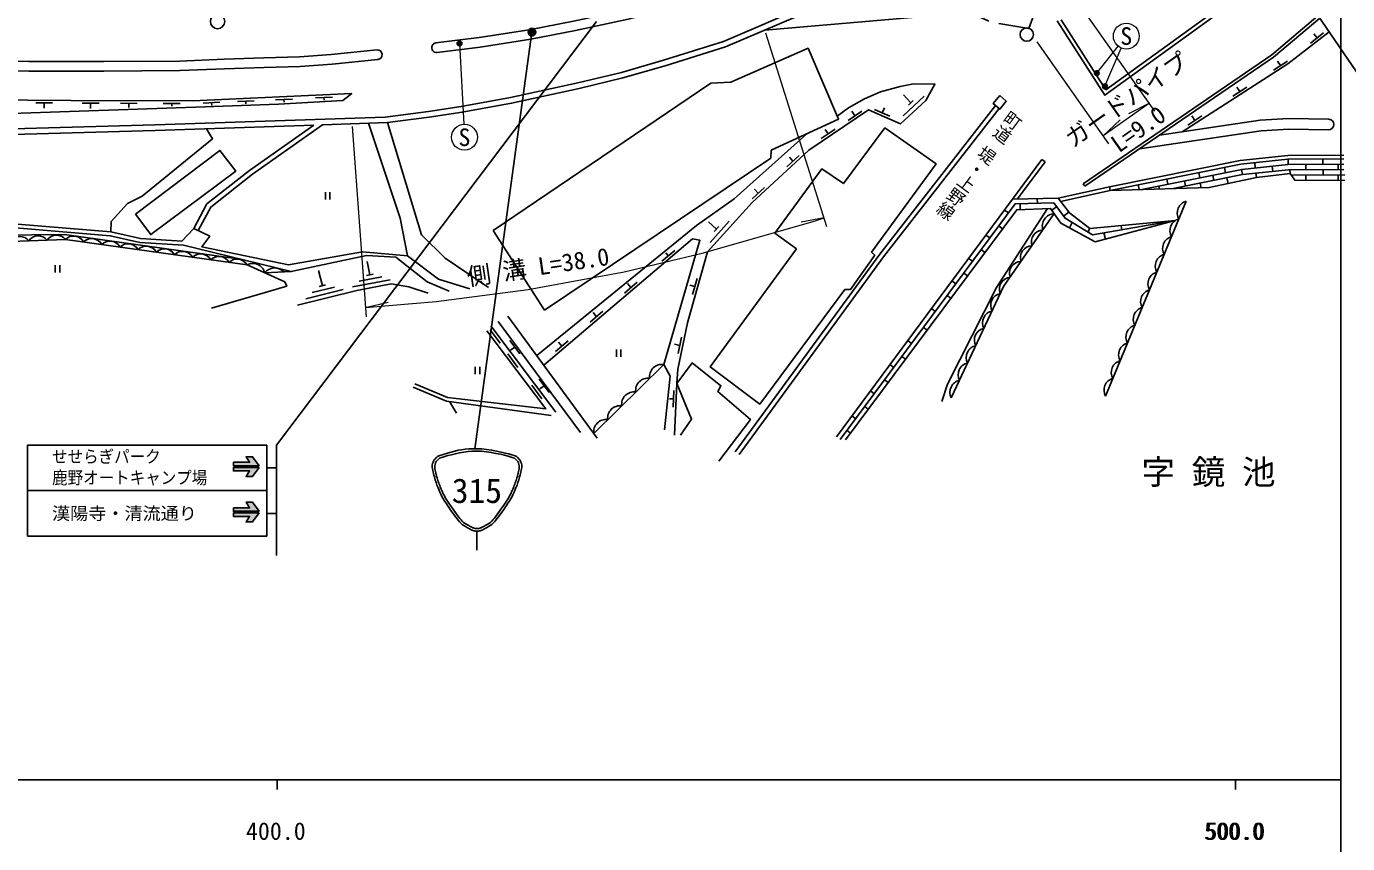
# Model space of a CAD drawing. Units: millimetres at full size, sheet at 1:1000; details may follow other scales. Extents: x 40000 to 680000, y 20000 to 380000.
# Drawn here: x 441812 to 579708, y 198357 to 283611 of the extents above; entities that cross this region are included whole.
import ezdxf
from ezdxf.enums import TextEntityAlignment as Align

# ---------------------------------------------------------------- set-up
doc = ezdxf.new("R2010")
doc.units = ezdxf.units.MM
doc.header["$LTSCALE"] = 1000
for name, color, linetype, lineweight in [('M-BGD', 7, 'Continuous', 25), ('M-BGD-HTXT', 7, 'Continuous', 13), ('M-BMK-OTRS', 5, 'Continuous', 25), ('M-BMK-SRVR', 3, 'Continuous', 25), ('M-STR-HTXT', 7, 'Continuous', 13), ('M-STR-STRC', 7, 'Continuous', 25), ('M-TTL-BAND', 7, 'Continuous', 25)]:
    doc.layers.add(name, color=color, linetype=linetype, lineweight=lineweight)
doc.layers.add('M-BMK-HTXT', color=7, linetype='Continuous')
doc.styles.add('@ＭＳ ゴシック', font='')
doc.styles.add('ＭＳ ゴシック', font='')
doc.styles.get('@ＭＳ ゴシック').set_extended_font_data('@MS Gothic')
doc.styles.get('ＭＳ ゴシック').set_extended_font_data('MS Gothic')

msp = doc.modelspace()

# ---------------------------------------------------------------- hatches: boundary and pattern name
at = {"layer": 'M-STR-STRC'}
for points in [[(494232, 282799, -1), (494907, 283229, -1)], [(487231, 281959, -1), (486792, 281720, -0.41421), (486892, 282059, -0.41421)], [(553751, 278861, -1), (553312, 278622, -0.41421), (553412, 278961, -0.41421)], [(554608, 277483, -1), (554168, 277244, -0.41421), (554268, 277583, -0.41421)], [(466089, 237773), (465419, 238710), (464739, 238710), (465109, 238135), (463425, 238135), (463424, 237774)], [(466089, 237598), (463424, 237597), (463425, 237236), (465109, 237236), (464739, 236661), (465419, 236661)], [(466089, 233023), (465419, 233960), (464739, 233960), (465109, 233385), (463425, 233385), (463424, 233024)], [(466089, 232848), (463424, 232847), (463425, 232486), (465109, 232486), (464739, 231911), (465419, 231911)]]:
    msp.add_hatch(color=256, dxfattribs=at).paths.add_polyline_path(points)

# ---------------------------------------------------------------- linework, layer by layer
at = {"layer": 'M-BGD'}
for p, q in [((575829, 281874), (577210, 282949)), ((576520, 282412), (576174, 282856)), ((571968, 279055), (573441, 279999)), ((572704, 279527), (572401, 280001)), ((567723, 276335), (569196, 277279)), ((568459, 276807), (568156, 277281)), ((465589, 275856), (463841, 275777)), ((464715, 275817), (464728, 275536)), ((469569, 276036), (467821, 275957)), ((468695, 275996), (468708, 275715)), ((473745, 276224), (471997, 276145)), ((472871, 276185), (472884, 275904)), ((533329, 274300), (535532, 276337)), ((534125, 275649), (533361, 276475)), ((533868, 275411), (534382, 275887)), ((444529, 275624), (442779, 275638)), ((443654, 275631), (443649, 275069)), ((449389, 275599), (447639, 275605)), ((448514, 275602), (448512, 275039)), ((453383, 275586), (451633, 275592)), ((452508, 275589), (452507, 275148)), ((457847, 275572), (456097, 275577)), ((456972, 275574), (456972, 275293)), ((462012, 275695), (460264, 275616)), ((461138, 275656), (461151, 275375)), ((527568, 273805), (529018, 274784)), ((528293, 274295), (527978, 274761)), ((530346, 274949), (531944, 274237)), ((531145, 274593), (531374, 275107)), ((563028, 273327), (564502, 274271)), ((563765, 273799), (563462, 274273)), ((524775, 271917), (526225, 272897)), ((525500, 272407), (525185, 272873)), ((521179, 268972), (522468, 270156)), ((521823, 269564), (521443, 269978)), ((547813, 269726), (544751, 265598)), ((548134, 269487), (545257, 265609)), ((547813, 269726), (548134, 269487)), ((570074, 268844), (570016, 269391)), ((571899, 268484), (571842, 269031)), ((573516, 269208), (573513, 269758)), ((575344, 269220), (575348, 268670)), ((577124, 269232), (577121, 269782)), ((578731, 269243), (578735, 268693)), ((560943, 267140), (560834, 267680)), ((564296, 267816), (564187, 268355)), ((565658, 268090), (565766, 267551)), ((566958, 268352), (566849, 268891)), ((567237, 267233), (567118, 267823)), ((568741, 268150), (568633, 268689)), ((570195, 267865), (570149, 268299)), ((573700, 268256), (573697, 268659)), ((573799, 268119), (579417, 268102)), ((575346, 268114), (575344, 267564)), ((577176, 268109), (577172, 268683)), ((578733, 268104), (578731, 267554)), ((473012, 266328), (473012, 265546)), ((473478, 266328), (473478, 265546)), ((517547, 265635), (518835, 266819)), ((518191, 266227), (517810, 266641)), ((549487, 265704), (554850, 266882)), ((549757, 265354), (554932, 266491)), ((552106, 267189), (552275, 266941)), ((554932, 266491), (554850, 266882)), ((557942, 266584), (557843, 267077)), ((560016, 266954), (560093, 266650)), ((562682, 267491), (562791, 266952)), ((564416, 266784), (564320, 267260)), ((545539, 264492), (545525, 265115)), ((547333, 265156), (547322, 265655)), ((549327, 264799), (548830, 264444)), ((554456, 245043), (562871, 265371)), ((544303, 264155), (543902, 264453)), ((550069, 263803), (550624, 264232)), ((513840, 262476), (513004, 263228)), ((513172, 261060), (515178, 263291)), ((513606, 262216), (514074, 262736)), ((543702, 262493), (543295, 262796)), ((550964, 263144), (550668, 262612)), ((552822, 262513), (552602, 262151)), ((554261, 262067), (554435, 261412)), ((556131, 262390), (556090, 262823)), ((542362, 261538), (541960, 261836)), ((508141, 259114), (509475, 260247)), ((508808, 259680), (508539, 259998)), ((540560, 259110), (540159, 259408)), ((541863, 260026), (541461, 260324)), ((444821, 258719), (444821, 257936)), ((445287, 258719), (445287, 257936)), ((469461, 258033), (466675, 257907)), ((472705, 256564), (472313, 258137)), ((477645, 257689), (477377, 259099)), ((540045, 257585), (539648, 257880)), ((472366, 256479), (473045, 256648)), ((475849, 256430), (479779, 257179)), ((476551, 257022), (478908, 257471)), ((477302, 257623), (477989, 257754)), ((504231, 255795), (505566, 256928)), ((504898, 256361), (504534, 256790)), ((511585, 256470), (511044, 256623)), ((511347, 255628), (511823, 257312)), ((538819, 256763), (538417, 257060)), ((470982, 255207), (474863, 256174)), ((471650, 255837), (473978, 256417)), ((538302, 255247), (537910, 255538)), ((500655, 252759), (501989, 253891)), ((501322, 253325), (500958, 253754)), ((536678, 253877), (536277, 254175)), ((497078, 243365), (490299, 252357)), ((491048, 252814), (499660, 241256)), ((492068, 253396), (501390, 240655)), ((491276, 250555), (490230, 251958)), ((509842, 249471), (510203, 251184)), ((535826, 251924), (535441, 252209)), ((493302, 249452), (492256, 250856)), ((492779, 250154), (492328, 249818)), ((497032, 249684), (498366, 250816)), ((497699, 250250), (497335, 250679)), ((503385, 249914), (503385, 249132)), ((503851, 249914), (503851, 249132)), ((510023, 250328), (509472, 250444)), ((534202, 250540), (533801, 250838)), ((493114, 248042), (492068, 249445)), ((532350, 248043), (531948, 248341)), ((533565, 248889), (533186, 249170)), ((488655, 248098), (488655, 247315)), ((489121, 248098), (489121, 247315)), ((495607, 244765), (494562, 246169)), ((496372, 245423), (495326, 246826)), ((495849, 246125), (495398, 245788)), ((509301, 243872), (509372, 245621)), ((530308, 245291), (529907, 245589)), ((531758, 246463), (531384, 246741)), ((485960, 244476), (486685, 243266)), ((509336, 244746), (508947, 244762)), ((528370, 242678), (527968, 242976)), ((529681, 243675), (529312, 243948)), ((527830, 241192), (527467, 241461))]:
    msp.add_line(p, q, dxfattribs=at)
for points in [[(541579, 294356), (535198, 291129), (523663, 285929), (514586, 282053), (508294, 280087), (503919, 278817), (499357, 277734), (492326, 276180), (487202, 275258), (483762, 274743), (479253, 274146), (455248, 273357), (434167, 272767), (420021, 272411), (403492, 272594)], [(543302, 283904), (546444, 283395), (547103, 285196), (547422, 286835), (547484, 288064), (547411, 289785), (546924, 291412), (546090, 292513), (544947, 293505), (543150, 294616)], [(484550, 281896), (489052, 282445), (494276, 283256), (498910, 284150), (504404, 285328), (507481, 286129), (510864, 287073), (514171, 288243)], [(549388, 284199), (554373, 276437), (570810, 288323)], [(549805, 284290), (554481, 277009), (570567, 288641)], [(472722, 273346), (479514, 273575), (483846, 274149), (487300, 274666), (492444, 275592), (499491, 277149), (504072, 278237), (508467, 279513), (514794, 281489), (524162, 285496), (541486, 287999), (542237, 284632)], [(484671, 280903), (489189, 281454), (494447, 282271), (499110, 283170), (504635, 284355), (507742, 285164), (511166, 286119), (514504, 287301)], [(542273, 284143), (540313, 285059), (518868, 283229)], [(576616, 284719), (571794, 280643), (552106, 267189)], [(576810, 284490), (571976, 280404), (552275, 266941)], [(577793, 283046), (573487, 279695), (562436, 272613)], [(401928, 279480), (411838, 279318), (417573, 279216), (421867, 279140), (429250, 279123), (435039, 279011), (442072, 278948), (449893, 278948), (457812, 279001), (462494, 279193), (466638, 279321), (470381, 279437), (473718, 279670), (478496, 280166)], [(401944, 280480), (411855, 280318), (417591, 280216), (421877, 280140), (429261, 280123), (435053, 280011), (442077, 279948), (449890, 279948), (457788, 280001), (462458, 280193), (466607, 280321), (470330, 280436), (473631, 280666), (478393, 281161)], [(509465, 240967), (509683, 246350), (509786, 247842), (510810, 252697), (512899, 260083), (517550, 265257), (523477, 270701), (529721, 274920), (533055, 273434), (535687, 275867), (536639, 277588), (534393, 277612), (533005, 277357), (530940, 276784), (529299, 276056), (527616, 275104), (526447, 274254)], [(403302, 276272), (425533, 276080), (437338, 275964), (446467, 275890), (459177, 275849), (475767, 276597), (474853, 275877), (468138, 275501), (459463, 275184), (440251, 274533), (423430, 274399), (403792, 274332)], [(542947, 275374), (530884, 259862), (515790, 239235)], [(543339, 275063), (531283, 259561), (516193, 238940)], [(403389, 271995), (420025, 271811), (434183, 272167), (455266, 272757), (471810, 273315)], [(459298, 262522), (460655, 265088), (465094, 268585), (471810, 273315)], [(459747, 262303), (461047, 264761), (465393, 268184), (472722, 273346)], [(477509, 273508), (480820, 263590), (481583, 259666)], [(479514, 273575), (483048, 261885), (485525, 259437), (490046, 256360)], [(560061, 272261), (570581, 273821), (573551, 273998), (577735, 273927)], [(450627, 262167), (450661, 263252), (452352, 265144), (453890, 265891), (461250, 271890), (460593, 272937)], [(495070, 249293), (511747, 262847), (515680, 265640), (523266, 272414)], [(557982, 270841), (570695, 272726), (573575, 272898), (577716, 272827)], [(402883, 269054), (404653, 268624), (409394, 268564), (427448, 264008), (432250, 263423), (435750, 263415), (450627, 262167), (453708, 261481), (458033, 261193), (459298, 262522), (460954, 261714), (460114, 260624), (469149, 258743), (476892, 260089), (481583, 259666), (484829, 257239), (488091, 256230)], [(554850, 266882), (568514, 269634), (573463, 270158), (579303, 270197)], [(554932, 266491), (568575, 269239), (573486, 269758), (579305, 269797)], [(558222, 266592), (568658, 268694), (573516, 269208), (579309, 269247)], [(464128, 259334), (445779, 261914), (435472, 261810), (427375, 263614), (409545, 267527), (404896, 267768), (402534, 267027), (402963, 254635)], [(402815, 268659), (404603, 268224), (409342, 268165), (427375, 263614), (432225, 263023), (435733, 263015), (450567, 261771), (453651, 261084), (458193, 260782)], [(554932, 266491), (565254, 266810), (570195, 267865), (573700, 268256), (574201, 267568), (579415, 267552)], [(561512, 266694), (568741, 268150), (573547, 268658), (579313, 268697)], [(461114, 254204), (468981, 256517), (468782, 256959), (464851, 258728), (445882, 261394), (436347, 261028), (409477, 267029), (404812, 267271), (403189, 266337), (402963, 254635)], [(549487, 265704), (544751, 265598), (526358, 240805)], [(561730, 263357), (553077, 261862), (550226, 263592), (549034, 265194), (545007, 265103), (526759, 240507)], [(527301, 240481), (545180, 264477), (548702, 264623), (549786, 263102), (553351, 261123), (561730, 263357), (552822, 262513), (550686, 264151), (549487, 265704)], [(537357, 244493), (537963, 246304), (543072, 256356), (548384, 264610)], [(538350, 244872), (543804, 256468), (549086, 264085)], [(458193, 260782), (469461, 258033), (477318, 259706), (480352, 259535), (483652, 256967), (485924, 256006)], [(495812, 248279), (511317, 261441), (512114, 261302), (508327, 248338), (501031, 241146)], [(470107, 254526), (476312, 256072), (479889, 256754), (481711, 256456), (483757, 255795)], [(489879, 251866), (496009, 243705), (485745, 244910), (482339, 246338)], [(508327, 248338), (508988, 247120), (508418, 241511)], [(510086, 240958), (511234, 242639), (509683, 246350), (511310, 248506), (514293, 246129), (513967, 245517), (517374, 242611), (514091, 238259)], [(496592, 243026), (485642, 244519), (482185, 245970)]]:
    msp.add_lwpolyline(points, dxfattribs=at)
for points in [[(490518, 262322), (513242, 277676), (515342, 277780), (523398, 281327), (526577, 273953), (519549, 270687), (519511, 269880), (495900, 254012)], [(543396, 276389), (544082, 275820), (543425, 274995), (542722, 275553)], [(522186, 260399), (519914, 262055), (524818, 268747), (527089, 267212), (531425, 273029), (536756, 269263), (530025, 260063), (530355, 259757), (527835, 256168), (527235, 256181), (518356, 244218), (513185, 248094)], [(453214, 264036), (462011, 270668), (463664, 268526), (454789, 261894)]]:
    msp.add_lwpolyline(points, close=True, dxfattribs=at)
msp.add_circle((546223, 282765), 700, dxfattribs=at)
for centre, radius, start, end in [((484611, 281400), 500, 96.954, 276.954), ((478444, 280664), 500, 275.93477, 95.93477), ((577726, 273377), 550, 269.02186, 89.02186), ((563181, 264160), 1250, 104.38322, 210.64342), ((549174, 262759), 1328, 93.80165, 196.71228), ((562416, 262312), 1250, 104.38322, 210.64342), ((547948, 261128), 1250, 92.12686, 198.38707), ((441142, 260496), 1193, 39.07195, 145.33216), ((443049, 260569), 1193, 39.07195, 145.33216), ((444956, 260642), 1193, 39.07195, 145.33216), ((446731, 260550), 1197, 28.86768, 135.12789), ((448628, 260283), 1197, 28.86768, 135.12789), ((450524, 260016), 1197, 28.86768, 135.12789), ((452421, 259750), 1197, 28.86768, 135.12789), ((454318, 259483), 1197, 28.86768, 135.12789), ((546809, 259485), 1250, 92.12686, 198.38707), ((561651, 260464), 1250, 104.38322, 210.64342), ((456215, 259216), 1197, 28.86768, 135.12789), ((458112, 258950), 1197, 28.86768, 135.12789), ((460009, 258683), 1197, 28.86768, 135.12789), ((461905, 258416), 1197, 28.86768, 135.12789), ((463802, 258150), 1197, 28.86768, 135.12789), ((560886, 258616), 1250, 104.38322, 210.64342), ((465455, 257633), 1250, 12.64862, 118.90883), ((467713, 257093), 1319, 43.30352, 141.88359), ((545669, 257841), 1250, 92.12686, 198.38707), ((560121, 256768), 1250, 104.38322, 210.64342), ((544614, 256204), 1250, 95.97134, 202.23154), ((543710, 254507), 1250, 101.68245, 207.94266), ((559357, 254920), 1250, 104.38322, 210.64342), ((542859, 252697), 1250, 101.68245, 207.94266), ((558592, 253072), 1250, 104.38322, 210.64342), ((557827, 251224), 1250, 104.38322, 210.64342), ((542008, 250887), 1250, 101.68245, 207.94266), ((541157, 249077), 1250, 101.68245, 207.94266), ((557062, 249376), 1250, 104.38322, 210.64342), ((508137, 247071), 1281, 81.45758, 187.71779), ((540306, 247268), 1250, 101.68245, 207.94266), ((556297, 247528), 1250, 104.38322, 210.64342), ((506678, 245633), 1281, 81.45758, 187.71779), ((555532, 245680), 1250, 104.38322, 210.64342), ((505218, 244195), 1281, 81.45758, 187.71779), ((539454, 245458), 1250, 101.68245, 207.94266), ((503759, 242756), 1281, 81.45758, 187.71779), ((502300, 241318), 1281, 81.45758, 187.71779)]:
    msp.add_arc(centre, radius, start, end, dxfattribs=at)
at = {"layer": 'M-BGD-HTXT'}
for p, q in [((487011, 281839), (487459, 273399)), ((553531, 278742), (555770, 281547)), ((554388, 277363), (556085, 281360))]:
    msp.add_line(p, q, dxfattribs=at)
for centre in [(556612, 282603), (487530, 272050)]:
    msp.add_circle(centre, 1350, dxfattribs=at)
at = {"layer": 'M-BMK-OTRS'}
msp.add_line((587023, 269483), (536933, 343085), dxfattribs=at)
at = {"layer": 'M-BMK-SRVR'}
msp.add_circle((461760, 284124), 750, dxfattribs=at)
at = {"layer": 'M-STR-HTXT'}
for p, q in [((559599, 274778), (547804, 291476)), ((525371, 262699), (518977, 282921)), ((547272, 282002), (554769, 271372)), ((559022, 275595), (554193, 272189)), ((559024, 275591), (556836, 274478)), ((475808, 273155), (477256, 253301)), ((554193, 272189), (555983, 273870)), ((525069, 263653), (522659, 263189)), ((477184, 254298), (479577, 254845))]:
    msp.add_line(p, q, dxfattribs=at)
msp.add_lwpolyline([(477184, 254298), (484567, 254929), (494187, 256148), (504207, 257999), (512342, 259949), (523916, 263258), (525069, 263653)], dxfattribs=at)
at = {"layer": 'M-STR-STRC'}
for p, q in [((501316, 284126), (467908, 239929)), ((494569, 283014), (488614, 239556)), ((441908, 239929), (441908, 230429)), ((441908, 239929), (466908, 239929)), ((464739, 238710), (465109, 238135)), ((465419, 238710), (464739, 238710)), ((466089, 237773), (465419, 238710)), ((466908, 239929), (466908, 230429)), ((467908, 239929), (467908, 228429)), ((463425, 238135), (463424, 237774)), ((466089, 237773), (463424, 237774)), ((466089, 237598), (463424, 237599)), ((463424, 237236), (463424, 237597)), ((465109, 238135), (463425, 238135)), ((465109, 237236), (463425, 237236)), ((464739, 236661), (465109, 237236)), ((466089, 237598), (465419, 236661)), ((467908, 237554), (466908, 237554)), ((465419, 236661), (464739, 236661)), ((441908, 235179), (466908, 235179)), ((463425, 233385), (463424, 233024)), ((465109, 233385), (463425, 233385)), ((464739, 233960), (465109, 233385)), ((465419, 233960), (464739, 233960)), ((466089, 233023), (465419, 233960)), ((466089, 233023), (463424, 233024)), ((466089, 232848), (463424, 232849)), ((463424, 232486), (463424, 232847)), ((465109, 232486), (463425, 232486)), ((464739, 231911), (465109, 232486)), ((465419, 231911), (464739, 231911)), ((466089, 232848), (465419, 231911)), ((467908, 232804), (466908, 232804)), ((441908, 230429), (466908, 230429)), ((488841, 230953), (488841, 228953))]:
    msp.add_line(p, q, dxfattribs=at)
for points in [[(463425, 238135), (463424, 237774), (466089, 237773), (465419, 238710), (464739, 238710), (465109, 238135)], [(466089, 237598), (465419, 236661), (464739, 236661), (465109, 237236), (463425, 237236), (463424, 237597)], [(463425, 233385), (463424, 233024), (466089, 233023), (465419, 233960), (464739, 233960), (465109, 233385)], [(466089, 232848), (465419, 231911), (464739, 231911), (465109, 232486), (463425, 232486), (463424, 232847)]]:
    msp.add_lwpolyline(points, close=True, dxfattribs=at)
for points in [[(484841, 238810), (484773, 238767), (484712, 238724), (484657, 238681), (484606, 238637), (484559, 238592), (484514, 238543), (484471, 238492), (484428, 238437), (484385, 238376), (484341, 238310), (484259, 238164), (484205, 238021), (484174, 237878), (484163, 237736), (484170, 237592), (484190, 237445), (484221, 237295), (484258, 237140), (484299, 236978), (484341, 236810)], [(484934, 238575), (484914, 238557), (484888, 238534), (484857, 238505), (484821, 238471), (484783, 238434), (484743, 238393), (484703, 238349), (484663, 238303), (484626, 238255), (484591, 238206), (484519, 238071), (484474, 237923), (484451, 237767), (484446, 237610), (484456, 237455), (484476, 237307), (484502, 237172), (484530, 237054), (484557, 236958), (484578, 236889)], [(484841, 238810), (485323, 238960), (485757, 239092), (486154, 239206), (486525, 239304), (486882, 239385), (487235, 239450), (487597, 239500), (487977, 239534), (488388, 239553), (488841, 239558), (489332, 239538), (489844, 239485), (490361, 239408), (490867, 239313), (491347, 239209), (491788, 239103), (492172, 239003), (492486, 238915), (492714, 238849), (492841, 238810)], [(484938, 238571), (485185, 238648), (485478, 238736), (485813, 238831), (486184, 238928), (486584, 239024), (487009, 239112), (487453, 239189), (487910, 239250), (488374, 239290), (488841, 239304), (489320, 239286), (489819, 239236), (490322, 239161), (490815, 239070), (491284, 238969), (491713, 238865), (492088, 238767), (492394, 238682), (492617, 238616), (492742, 238578)], [(492745, 238578), (492765, 238561), (492791, 238537), (492823, 238508), (492858, 238474), (492897, 238436), (492937, 238394), (492977, 238350), (493017, 238304), (493055, 238255), (493091, 238206), (493162, 238070), (493208, 237922), (493231, 237767), (493235, 237609), (493225, 237454), (493205, 237306), (493179, 237170), (493150, 237052), (493124, 236956), (493103, 236887)], [(492841, 238810), (492908, 238767), (492969, 238724), (493024, 238681), (493075, 238637), (493123, 238592), (493167, 238543), (493211, 238492), (493253, 238437), (493296, 238376), (493341, 238310), (493422, 238164), (493477, 238021), (493508, 237878), (493518, 237736), (493511, 237592), (493491, 237445), (493461, 237295), (493423, 237140), (493382, 236978), (493341, 236810)], [(484341, 236810), (484392, 236614), (484439, 236441), (484484, 236286), (484527, 236145), (484571, 236012), (484616, 235884), (484664, 235754), (484717, 235619), (484775, 235472), (484841, 235310), (484966, 235013), (485088, 234750), (485210, 234511), (485334, 234288), (485466, 234073), (485607, 233857), (485761, 233632), (485933, 233388), (486125, 233117), (486341, 232810)], [(484578, 236889), (484628, 236696), (484675, 236526), (484719, 236374), (484761, 236235), (484804, 236105), (484849, 235979), (484896, 235852), (484947, 235718), (485005, 235574), (485069, 235415), (485193, 235121), (485314, 234860), (485434, 234623), (485558, 234403), (485688, 234190), (485828, 233976), (485981, 233752), (486151, 233511), (486341, 233242), (486555, 232939)], [(493103, 236889), (493053, 236696), (493006, 236526), (492962, 236374), (492920, 236235), (492877, 236105), (492833, 235979), (492785, 235852), (492734, 235718), (492677, 235574), (492612, 235415), (492488, 235121), (492367, 234860), (492247, 234623), (492123, 234403), (491993, 234190), (491853, 233976), (491700, 233752), (491530, 233511), (491340, 233242), (491126, 232939)], [(493341, 236810), (493289, 236614), (493242, 236441), (493197, 236286), (493154, 236145), (493110, 236012), (493065, 235884), (493017, 235754), (492965, 235619), (492906, 235472), (492841, 235310), (492715, 235013), (492593, 234750), (492472, 234511), (492347, 234288), (492216, 234073), (492074, 233857), (491920, 233632), (491748, 233388), (491556, 233117), (491341, 232810)], [(486341, 232810), (486496, 232601), (486637, 232411), (486767, 232236), (486893, 232075), (487019, 231927), (487151, 231789), (487294, 231660), (487453, 231539), (487633, 231423), (487841, 231310), (487948, 231255), (488047, 231202), (488142, 231151), (488233, 231104), (488324, 231062), (488416, 231026), (488512, 230995), (488613, 230973), (488722, 230959), (488841, 230954), (488959, 230959), (489068, 230973), (489169, 230995), (489265, 231026), (489357, 231062), (489448, 231104), (489539, 231151), (489634, 231202), (489734, 231255), (489841, 231310), (490048, 231423), (490228, 231539), (490387, 231660), (490530, 231789), (490662, 231927), (490789, 232075), (490914, 232236), (491045, 232411), (491185, 232601), (491341, 232810)], [(486517, 232987), (486669, 232784), (486805, 232597), (486932, 232426), (487054, 232269), (487176, 232124), (487304, 231989), (487443, 231864), (487599, 231746), (487775, 231634), (487978, 231527), (488070, 231480), (488157, 231434), (488238, 231391), (488317, 231351), (488396, 231314), (488475, 231282), (488557, 231256), (488644, 231236), (488738, 231223), (488841, 231219), (488943, 231223), (489037, 231236), (489124, 231256), (489206, 231282), (489286, 231314), (489364, 231351), (489443, 231391), (489525, 231434), (489611, 231480), (489704, 231527), (489906, 231634), (490083, 231746), (490238, 231864), (490377, 231989), (490505, 232124), (490628, 232269), (490750, 232426), (490876, 232597), (491013, 232784), (491164, 232987)]]:
    msp.add_lwpolyline(points, dxfattribs=at)
for centre, radius in [((494569, 283014), 400), ((487011, 281839), 250), ((553531, 278742), 250), ((554388, 277363), 250)]:
    msp.add_circle(centre, radius, dxfattribs=at)
at = {"layer": 'M-TTL-BAND'}
for p, q in [((579000, 20000), (579000, 370000)), ((40000, 205000), (579000, 205000)), ((468000, 205000), (468000, 204000)), ((568000, 205000), (568000, 204000))]:
    msp.add_line(p, q, dxfattribs=at)

# ---------------------------------------------------------------- texts
at = {"layer": 'M-BGD-HTXT', "style": 'ＭＳ ゴシック'}
for p in [(556612, 282603), (487530, 272050)]:
    msp.add_text('S', height=1833, dxfattribs=at).set_placement(p, align=Align.MIDDLE_CENTER)
at = {"layer": 'M-BMK-HTXT', "style": '@ＭＳ ゴシック'}
msp.add_text('町道 堤・上野線', height=1320, rotation=233.602, dxfattribs=at).set_placement((545252, 274518), align=Align.MIDDLE_LEFT)
at = {"layer": 'M-BMK-HTXT', "style": 'ＭＳ ゴシック'}
msp.add_text('字 鏡 池', height=2566, dxfattribs=at).set_placement((565192, 237122), align=Align.MIDDLE_CENTER)
at = {"layer": 'M-STR-HTXT', "style": 'ＭＳ ゴシック'}
for s, p in [('ガードパイプ', (557488, 274780)), ('L=9.0', (558704, 271707))]:
    msp.add_text(s, height=1833, rotation=35.194, dxfattribs=at).set_placement(p, align=Align.BOTTOM_CENTER)
msp.add_text('側 溝 L=38.0', height=1833, rotation=8.368, dxfattribs=at).set_placement((488021, 256018), align=Align.BOTTOM_LEFT)
at = {"layer": 'M-STR-STRC', "style": 'ＭＳ ゴシック'}
for s, width, p in [('せせらぎパーク', 0.9, (444484, 237682)), ('鹿野オートキャンプ場', 0.9, (444484, 235478)), ('漢陽寺・清流通り', 1.05, (444484, 231747))]:
    msp.add_text(s, height=1320, dxfattribs=dict(at, width=width)).set_placement(p, align=Align.BOTTOM_LEFT)
msp.add_text('315', height=2566, dxfattribs=at).set_placement((486216, 233122), align=Align.BOTTOM_LEFT)
at = {"layer": 'M-TTL-BAND', "style": 'ＭＳ ゴシック'}
for s, p in [('400.0', (467844, 198195)), ('500.0', (567844, 198195)), ('500.0', (568000, 198195))]:
    msp.add_text(s, height=1833, dxfattribs=at).set_placement(p, align=Align.BOTTOM_CENTER)

doc.saveas('drawing.dxf')
